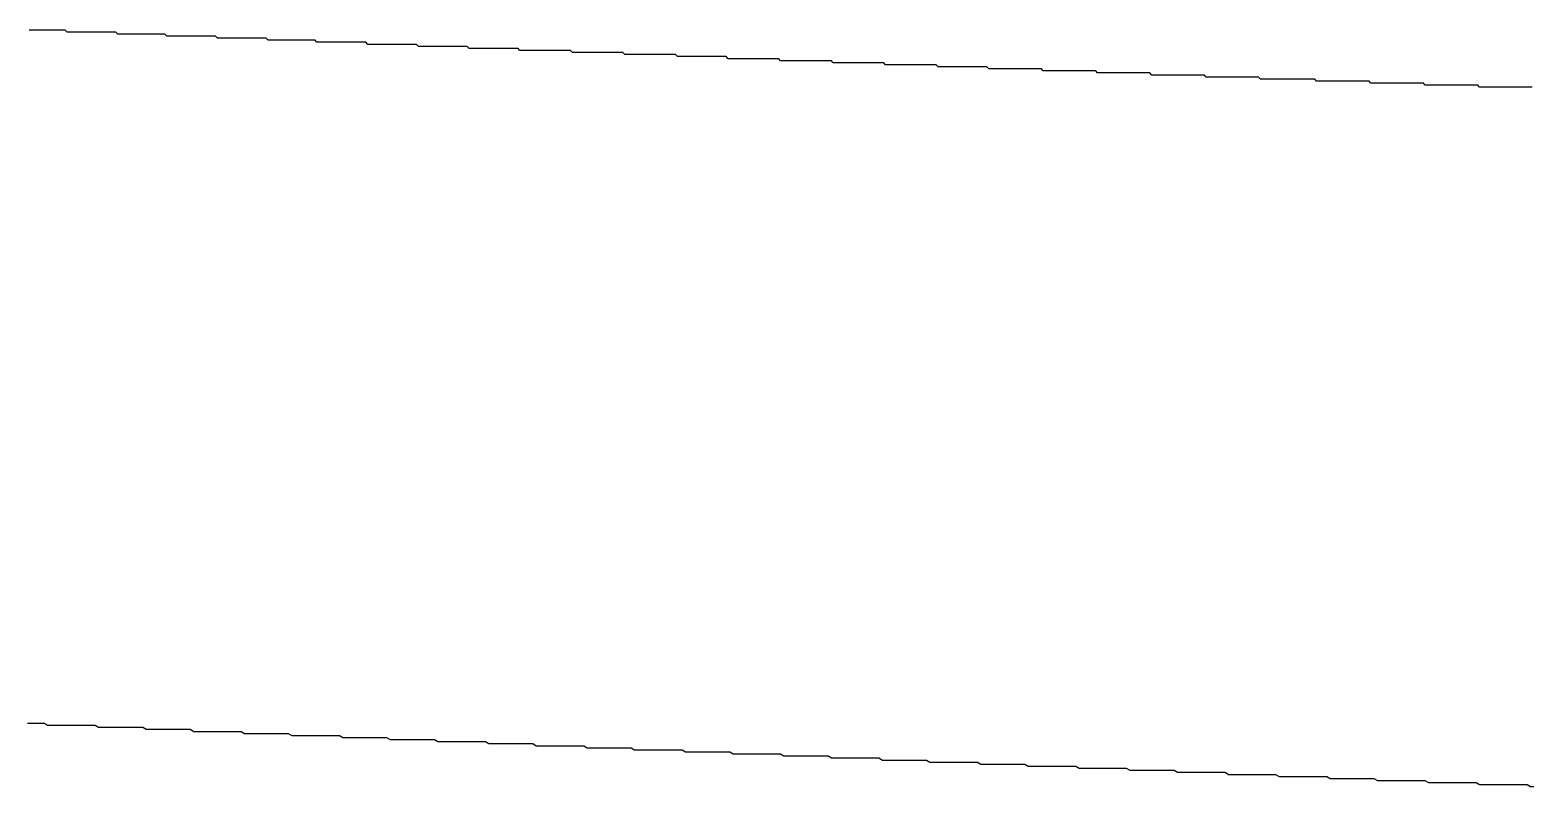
# Model space of a CAD drawing. Header units: millimetres. Extents: x 41 to 1041, y 1148 to 1248.
# Drawn here: x 284.97 to 292.32, y 1156.46 to 1160.16 of the extents above; entities that cross this region are included whole.
import ezdxf

# ---------------------------------------------------------------- set-up
doc = ezdxf.new("R2010")
doc.units = ezdxf.units.MM

msp = doc.modelspace()

# ---------------------------------------------------------------- linework, layer by layer
at = {"color": 3}
for points in [[(292.317, 1159.8754, 0), (292.308, 1159.8754, 0), (292.299, 1159.8754, 0), (292.29, 1159.8754, 0), (292.281, 1159.8754, 0), (292.272, 1159.8754, 0), (292.263, 1159.8754, 0), (292.255, 1159.8754, 0), (292.246, 1159.8754, 0), (292.237, 1159.8754, 0), (292.228, 1159.8754, 0), (292.219, 1159.8754, 0), (292.21, 1159.8754, 0), (292.201, 1159.8754, 0), (292.193, 1159.8754, 0), (292.184, 1159.8754, 0), (292.175, 1159.8754, 0), (292.166, 1159.8754, 0), (292.157, 1159.8754, 0), (292.148, 1159.8754, 0), (292.139, 1159.8754, 0), (292.131, 1159.8754, 0), (292.122, 1159.8754, 0), (292.113, 1159.8754, 0), (292.104, 1159.8754, 0), (292.095, 1159.8754, 0), (292.086, 1159.8754, 0), (292.078, 1159.8754, 0), (292.069, 1159.8754, 0), (292.06, 1159.8754, 0), (292.051, 1159.8854, 0), (292.042, 1159.8854, 0), (292.033, 1159.8854, 0), (292.024, 1159.8854, 0), (292.016, 1159.8854, 0), (292.007, 1159.8854, 0), (291.998, 1159.8854, 0), (291.989, 1159.8854, 0), (291.98, 1159.8854, 0), (291.971, 1159.8854, 0), (291.962, 1159.8854, 0), (291.954, 1159.8854, 0), (291.945, 1159.8854, 0), (291.936, 1159.8854, 0), (291.927, 1159.8854, 0), (291.918, 1159.8854, 0), (291.909, 1159.8854, 0), (291.9, 1159.8854, 0), (291.892, 1159.8854, 0), (291.883, 1159.8854, 0), (291.874, 1159.8854, 0), (291.865, 1159.8854, 0), (291.856, 1159.8854, 0), (291.847, 1159.8854, 0), (291.838, 1159.8854, 0), (291.83, 1159.8854, 0), (291.821, 1159.8854, 0), (291.812, 1159.8854, 0), (291.803, 1159.8854, 0), (291.794, 1159.8854, 0), (291.785, 1159.8954, 0), (291.776, 1159.8954, 0), (291.768, 1159.8954, 0), (291.759, 1159.8954, 0), (291.75, 1159.8954, 0), (291.741, 1159.8954, 0), (291.732, 1159.8954, 0), (291.723, 1159.8954, 0), (291.714, 1159.8954, 0), (291.706, 1159.8954, 0), (291.697, 1159.8954, 0), (291.688, 1159.8954, 0), (291.679, 1159.8954, 0), (291.67, 1159.8954, 0), (291.661, 1159.8954, 0), (291.652, 1159.8954, 0), (291.644, 1159.8954, 0), (291.635, 1159.8954, 0), (291.626, 1159.8954, 0), (291.617, 1159.8954, 0), (291.608, 1159.8954, 0), (291.599, 1159.8954, 0), (291.59, 1159.8954, 0), (291.582, 1159.8954, 0), (291.573, 1159.8954, 0), (291.564, 1159.8954, 0), (291.555, 1159.8954, 0), (291.546, 1159.8954, 0), (291.537, 1159.8954, 0), (291.528, 1159.8954, 0), (291.52, 1159.9054, 0), (291.511, 1159.9054, 0), (291.502, 1159.9054, 0), (291.493, 1159.9054, 0), (291.484, 1159.9054, 0), (291.475, 1159.9054, 0), (291.467, 1159.9054, 0), (291.458, 1159.9054, 0), (291.449, 1159.9054, 0), (291.44, 1159.9054, 0), (291.431, 1159.9054, 0), (291.422, 1159.9054, 0), (291.413, 1159.9054, 0), (291.405, 1159.9054, 0), (291.396, 1159.9054, 0), (291.387, 1159.9054, 0), (291.378, 1159.9054, 0), (291.369, 1159.9054, 0), (291.36, 1159.9054, 0), (291.351, 1159.9054, 0), (291.343, 1159.9054, 0), (291.334, 1159.9054, 0), (291.325, 1159.9054, 0), (291.316, 1159.9054, 0), (291.307, 1159.9054, 0), (291.298, 1159.9054, 0), (291.289, 1159.9054, 0), (291.281, 1159.9054, 0), (291.272, 1159.9054, 0), (291.263, 1159.9054, 0), (291.254, 1159.9154, 0), (291.245, 1159.9154, 0), (291.236, 1159.9154, 0), (291.227, 1159.9154, 0), (291.219, 1159.9154, 0), (291.21, 1159.9154, 0), (291.201, 1159.9154, 0), (291.192, 1159.9154, 0), (291.183, 1159.9154, 0), (291.174, 1159.9154, 0), (291.165, 1159.9154, 0), (291.157, 1159.9154, 0), (291.148, 1159.9154, 0), (291.139, 1159.9154, 0), (291.13, 1159.9154, 0), (291.121, 1159.9154, 0), (291.112, 1159.9154, 0), (291.103, 1159.9154, 0), (291.095, 1159.9154, 0), (291.086, 1159.9154, 0), (291.077, 1159.9154, 0), (291.068, 1159.9154, 0), (291.059, 1159.9154, 0), (291.05, 1159.9154, 0), (291.041, 1159.9154, 0), (291.033, 1159.9154, 0), (291.024, 1159.9154, 0), (291.015, 1159.9154, 0), (291.006, 1159.9154, 0), (290.997, 1159.9154, 0), (290.988, 1159.9154, 0), (290.979, 1159.9254, 0), (290.971, 1159.9254, 0), (290.962, 1159.9254, 0), (290.953, 1159.9254, 0), (290.944, 1159.9254, 0), (290.935, 1159.9254, 0), (290.926, 1159.9254, 0), (290.917, 1159.9254, 0), (290.909, 1159.9254, 0), (290.9, 1159.9254, 0), (290.891, 1159.9254, 0), (290.882, 1159.9254, 0), (290.873, 1159.9254, 0), (290.864, 1159.9254, 0), (290.855, 1159.9254, 0), (290.847, 1159.9254, 0), (290.838, 1159.9254, 0), (290.829, 1159.9254, 0), (290.82, 1159.9254, 0), (290.811, 1159.9254, 0), (290.802, 1159.9254, 0), (290.794, 1159.9254, 0), (290.785, 1159.9254, 0), (290.776, 1159.9254, 0), (290.767, 1159.9254, 0), (290.758, 1159.9254, 0), (290.749, 1159.9254, 0), (290.74, 1159.9254, 0), (290.732, 1159.9254, 0), (290.723, 1159.9254, 0), (290.714, 1159.9354, 0), (290.705, 1159.9354, 0), (290.696, 1159.9354, 0), (290.687, 1159.9354, 0), (290.678, 1159.9354, 0), (290.67, 1159.9354, 0), (290.661, 1159.9354, 0), (290.652, 1159.9354, 0), (290.643, 1159.9354, 0), (290.634, 1159.9354, 0), (290.625, 1159.9354, 0), (290.616, 1159.9354, 0), (290.608, 1159.9354, 0), (290.599, 1159.9354, 0), (290.59, 1159.9354, 0), (290.581, 1159.9354, 0), (290.572, 1159.9354, 0), (290.563, 1159.9354, 0), (290.554, 1159.9354, 0), (290.546, 1159.9354, 0), (290.537, 1159.9354, 0), (290.528, 1159.9354, 0), (290.519, 1159.9354, 0), (290.51, 1159.9354, 0), (290.501, 1159.9354, 0), (290.492, 1159.9354, 0), (290.484, 1159.9354, 0), (290.475, 1159.9354, 0), (290.466, 1159.9354, 0), (290.457, 1159.9354, 0), (290.448, 1159.9454, 0), (290.439, 1159.9454, 0), (290.43, 1159.9454, 0), (290.422, 1159.9454, 0), (290.413, 1159.9454, 0), (290.404, 1159.9454, 0), (290.395, 1159.9454, 0), (290.386, 1159.9454, 0), (290.377, 1159.9454, 0), (290.368, 1159.9454, 0), (290.36, 1159.9454, 0), (290.351, 1159.9454, 0), (290.342, 1159.9454, 0), (290.333, 1159.9454, 0), (290.324, 1159.9454, 0), (290.315, 1159.9454, 0), (290.306, 1159.9454, 0), (290.298, 1159.9454, 0), (290.289, 1159.9454, 0), (290.28, 1159.9454, 0), (290.271, 1159.9454, 0), (290.262, 1159.9454, 0), (290.253, 1159.9454, 0), (290.244, 1159.9454, 0), (290.236, 1159.9454, 0), (290.227, 1159.9454, 0), (290.218, 1159.9454, 0), (290.209, 1159.9454, 0), (290.2, 1159.9454, 0), (290.191, 1159.9454, 0), (290.183, 1159.9554, 0), (290.174, 1159.9554, 0), (290.165, 1159.9554, 0), (290.156, 1159.9554, 0), (290.147, 1159.9554, 0), (290.138, 1159.9554, 0), (290.129, 1159.9554, 0), (290.121, 1159.9554, 0), (290.112, 1159.9554, 0), (290.103, 1159.9554, 0), (290.094, 1159.9554, 0), (290.085, 1159.9554, 0), (290.076, 1159.9554, 0), (290.067, 1159.9554, 0), (290.059, 1159.9554, 0), (290.05, 1159.9554, 0), (290.041, 1159.9554, 0), (290.032, 1159.9554, 0), (290.023, 1159.9554, 0), (290.014, 1159.9554, 0), (290.005, 1159.9554, 0), (289.997, 1159.9554, 0), (289.988, 1159.9554, 0), (289.979, 1159.9554, 0), (289.97, 1159.9554, 0), (289.961, 1159.9554, 0), (289.952, 1159.9554, 0), (289.943, 1159.9554, 0), (289.935, 1159.9554, 0), (289.926, 1159.9554, 0), (289.917, 1159.9654, 0), (289.908, 1159.9654, 0), (289.899, 1159.9654, 0), (289.89, 1159.9654, 0), (289.881, 1159.9654, 0), (289.873, 1159.9654, 0), (289.864, 1159.9654, 0), (289.855, 1159.9654, 0), (289.846, 1159.9654, 0), (289.837, 1159.9654, 0), (289.828, 1159.9654, 0), (289.819, 1159.9654, 0), (289.811, 1159.9654, 0), (289.802, 1159.9654, 0), (289.793, 1159.9654, 0), (289.784, 1159.9654, 0), (289.775, 1159.9654, 0), (289.766, 1159.9654, 0), (289.757, 1159.9654, 0), (289.749, 1159.9654, 0), (289.74, 1159.9654, 0), (289.731, 1159.9654, 0), (289.722, 1159.9654, 0), (289.713, 1159.9654, 0), (289.704, 1159.9654, 0), (289.695, 1159.9654, 0), (289.687, 1159.9654, 0), (289.678, 1159.9654, 0), (289.669, 1159.9654, 0), (289.66, 1159.9654, 0), (289.651, 1159.9754, 0), (289.642, 1159.9754, 0), (289.633, 1159.9754, 0), (289.625, 1159.9754, 0), (289.616, 1159.9754, 0), (289.607, 1159.9754, 0), (289.598, 1159.9754, 0), (289.589, 1159.9754, 0), (289.58, 1159.9754, 0), (289.572, 1159.9754, 0), (289.563, 1159.9754, 0), (289.554, 1159.9754, 0), (289.545, 1159.9754, 0), (289.536, 1159.9754, 0), (289.527, 1159.9754, 0), (289.518, 1159.9754, 0), (289.51, 1159.9754, 0), (289.501, 1159.9754, 0), (289.492, 1159.9754, 0), (289.483, 1159.9754, 0), (289.474, 1159.9754, 0), (289.465, 1159.9754, 0), (289.456, 1159.9754, 0), (289.448, 1159.9754, 0), (289.439, 1159.9754, 0), (289.43, 1159.9754, 0), (289.421, 1159.9754, 0), (289.412, 1159.9754, 0), (289.403, 1159.9854, 0), (289.394, 1159.9854, 0), (289.386, 1159.9854, 0), (289.377, 1159.9854, 0), (289.368, 1159.9854, 0), (289.359, 1159.9854, 0), (289.35, 1159.9854, 0), (289.341, 1159.9854, 0), (289.332, 1159.9854, 0), (289.324, 1159.9854, 0), (289.315, 1159.9854, 0), (289.306, 1159.9854, 0), (289.297, 1159.9854, 0), (289.288, 1159.9854, 0), (289.279, 1159.9854, 0), (289.27, 1159.9854, 0), (289.262, 1159.9854, 0), (289.253, 1159.9854, 0), (289.244, 1159.9854, 0), (289.235, 1159.9854, 0), (289.226, 1159.9854, 0), (289.217, 1159.9854, 0), (289.208, 1159.9854, 0), (289.2, 1159.9854, 0), (289.191, 1159.9854, 0), (289.182, 1159.9854, 0), (289.173, 1159.9854, 0), (289.164, 1159.9854, 0), (289.155, 1159.9854, 0), (289.146, 1159.9954, 0), (289.138, 1159.9954, 0), (289.129, 1159.9954, 0), (289.12, 1159.9954, 0), (289.111, 1159.9954, 0), (289.102, 1159.9954, 0), (289.093, 1159.9954, 0), (289.085, 1159.9954, 0), (289.076, 1159.9954, 0), (289.067, 1159.9954, 0), (289.058, 1159.9954, 0), (289.049, 1159.9954, 0), (289.04, 1159.9954, 0), (289.031, 1159.9954, 0), (289.023, 1159.9954, 0), (289.014, 1159.9954, 0), (289.005, 1159.9954, 0), (288.996, 1159.9954, 0), (288.987, 1159.9954, 0), (288.978, 1159.9954, 0), (288.969, 1159.9954, 0), (288.961, 1159.9954, 0), (288.952, 1159.9954, 0), (288.943, 1159.9954, 0), (288.934, 1159.9954, 0), (288.925, 1159.9954, 0), (288.916, 1159.9954, 0), (288.907, 1159.9954, 0), (288.899, 1159.9954, 0), (288.89, 1160.0054, 0), (288.881, 1160.0054, 0), (288.872, 1160.0054, 0), (288.863, 1160.0054, 0), (288.854, 1160.0054, 0), (288.845, 1160.0054, 0), (288.837, 1160.0054, 0), (288.828, 1160.0054, 0), (288.819, 1160.0054, 0), (288.81, 1160.0054, 0), (288.801, 1160.0054, 0), (288.792, 1160.0054, 0), (288.783, 1160.0054, 0), (288.775, 1160.0054, 0), (288.766, 1160.0054, 0), (288.757, 1160.0054, 0), (288.748, 1160.0054, 0), (288.739, 1160.0054, 0), (288.73, 1160.0054, 0), (288.721, 1160.0054, 0), (288.713, 1160.0054, 0), (288.704, 1160.0054, 0), (288.695, 1160.0054, 0), (288.686, 1160.0054, 0), (288.677, 1160.0054, 0), (288.668, 1160.0054, 0), (288.659, 1160.0054, 0), (288.651, 1160.0054, 0), (288.642, 1160.0054, 0), (288.633, 1160.0154, 0), (288.624, 1160.0154, 0), (288.615, 1160.0154, 0), (288.606, 1160.0154, 0), (288.598, 1160.0154, 0), (288.589, 1160.0154, 0), (288.58, 1160.0154, 0), (288.571, 1160.0154, 0), (288.562, 1160.0154, 0), (288.553, 1160.0154, 0), (288.544, 1160.0154, 0), (288.536, 1160.0154, 0), (288.527, 1160.0154, 0), (288.518, 1160.0154, 0), (288.509, 1160.0154, 0), (288.5, 1160.0154, 0), (288.491, 1160.0154, 0), (288.482, 1160.0154, 0), (288.474, 1160.0154, 0), (288.465, 1160.0154, 0), (288.456, 1160.0154, 0), (288.447, 1160.0154, 0), (288.438, 1160.0154, 0), (288.429, 1160.0154, 0), (288.42, 1160.0154, 0), (288.412, 1160.0154, 0), (288.403, 1160.0154, 0), (288.394, 1160.0154, 0), (288.385, 1160.0154, 0), (288.376, 1160.0254, 0), (288.367, 1160.0254, 0), (288.358, 1160.0254, 0), (288.35, 1160.0254, 0), (288.341, 1160.0254, 0), (288.332, 1160.0254, 0), (288.323, 1160.0254, 0), (288.314, 1160.0254, 0), (288.305, 1160.0254, 0), (288.296, 1160.0254, 0), (288.288, 1160.0254, 0), (288.279, 1160.0254, 0), (288.27, 1160.0254, 0), (288.261, 1160.0254, 0), (288.252, 1160.0254, 0), (288.243, 1160.0254, 0), (288.234, 1160.0254, 0), (288.226, 1160.0254, 0), (288.217, 1160.0254, 0), (288.208, 1160.0254, 0), (288.199, 1160.0254, 0), (288.19, 1160.0254, 0), (288.181, 1160.0254, 0), (288.172, 1160.0254, 0), (288.164, 1160.0254, 0), (288.155, 1160.0254, 0), (288.146, 1160.0254, 0), (288.137, 1160.0254, 0), (288.128, 1160.0354, 0), (288.119, 1160.0354, 0), (288.111, 1160.0354, 0), (288.102, 1160.0354, 0), (288.093, 1160.0354, 0), (288.084, 1160.0354, 0), (288.075, 1160.0354, 0), (288.066, 1160.0354, 0), (288.057, 1160.0354, 0), (288.049, 1160.0354, 0), (288.04, 1160.0354, 0), (288.031, 1160.0354, 0), (288.022, 1160.0354, 0), (288.013, 1160.0354, 0), (288.004, 1160.0354, 0), (287.995, 1160.0354, 0), (287.987, 1160.0354, 0), (287.978, 1160.0354, 0), (287.969, 1160.0354, 0), (287.96, 1160.0354, 0), (287.951, 1160.0354, 0), (287.942, 1160.0354, 0), (287.933, 1160.0354, 0), (287.925, 1160.0354, 0), (287.916, 1160.0354, 0), (287.907, 1160.0354, 0), (287.898, 1160.0354, 0), (287.889, 1160.0354, 0), (287.88, 1160.0354, 0), (287.871, 1160.0454, 0), (287.863, 1160.0454, 0), (287.854, 1160.0454, 0), (287.845, 1160.0454, 0), (287.836, 1160.0454, 0), (287.827, 1160.0454, 0), (287.818, 1160.0454, 0), (287.809, 1160.0454, 0), (287.801, 1160.0454, 0), (287.792, 1160.0454, 0), (287.783, 1160.0454, 0), (287.774, 1160.0454, 0), (287.765, 1160.0454, 0), (287.756, 1160.0454, 0), (287.747, 1160.0454, 0), (287.739, 1160.0454, 0), (287.73, 1160.0454, 0), (287.721, 1160.0454, 0), (287.712, 1160.0454, 0), (287.703, 1160.0454, 0), (287.694, 1160.0454, 0), (287.685, 1160.0454, 0), (287.677, 1160.0454, 0), (287.668, 1160.0454, 0), (287.659, 1160.0454, 0), (287.65, 1160.0454, 0), (287.641, 1160.0454, 0), (287.632, 1160.0454, 0), (287.624, 1160.0454, 0), (287.615, 1160.0554, 0), (287.606, 1160.0554, 0), (287.597, 1160.0554, 0), (287.588, 1160.0554, 0), (287.579, 1160.0554, 0), (287.57, 1160.0554, 0), (287.562, 1160.0554, 0), (287.553, 1160.0554, 0), (287.544, 1160.0554, 0), (287.535, 1160.0554, 0), (287.526, 1160.0554, 0), (287.517, 1160.0554, 0), (287.508, 1160.0554, 0), (287.5, 1160.0554, 0), (287.491, 1160.0554, 0), (287.482, 1160.0554, 0), (287.473, 1160.0554, 0), (287.464, 1160.0554, 0), (287.455, 1160.0554, 0), (287.446, 1160.0554, 0), (287.438, 1160.0554, 0), (287.429, 1160.0554, 0), (287.42, 1160.0554, 0), (287.411, 1160.0554, 0), (287.402, 1160.0554, 0), (287.393, 1160.0554, 0), (287.384, 1160.0554, 0), (287.376, 1160.0554, 0), (287.367, 1160.0554, 0), (287.358, 1160.0654, 0), (287.349, 1160.0654, 0), (287.34, 1160.0654, 0), (287.331, 1160.0654, 0), (287.322, 1160.0654, 0), (287.314, 1160.0654, 0), (287.305, 1160.0654, 0), (287.296, 1160.0654, 0), (287.287, 1160.0654, 0), (287.278, 1160.0654, 0), (287.269, 1160.0654, 0), (287.26, 1160.0654, 0), (287.252, 1160.0654, 0), (287.243, 1160.0654, 0), (287.234, 1160.0654, 0), (287.225, 1160.0654, 0), (287.216, 1160.0654, 0), (287.207, 1160.0654, 0), (287.198, 1160.0654, 0), (287.19, 1160.0654, 0), (287.181, 1160.0654, 0), (287.172, 1160.0654, 0), (287.163, 1160.0654, 0), (287.154, 1160.0654, 0), (287.145, 1160.0654, 0), (287.137, 1160.0654, 0), (287.128, 1160.0654, 0), (287.119, 1160.0654, 0), (287.11, 1160.0754, 0), (287.101, 1160.0754, 0), (287.092, 1160.0754, 0), (287.083, 1160.0754, 0), (287.075, 1160.0754, 0), (287.066, 1160.0754, 0), (287.057, 1160.0754, 0), (287.048, 1160.0754, 0), (287.039, 1160.0754, 0), (287.03, 1160.0754, 0), (287.021, 1160.0754, 0), (287.013, 1160.0754, 0), (287.004, 1160.0754, 0), (286.995, 1160.0754, 0), (286.986, 1160.0754, 0), (286.977, 1160.0754, 0), (286.968, 1160.0754, 0), (286.959, 1160.0754, 0), (286.951, 1160.0754, 0), (286.942, 1160.0754, 0), (286.933, 1160.0754, 0), (286.924, 1160.0754, 0), (286.915, 1160.0754, 0), (286.906, 1160.0754, 0), (286.897, 1160.0754, 0), (286.889, 1160.0754, 0), (286.88, 1160.0754, 0), (286.871, 1160.0754, 0), (286.862, 1160.0854, 0), (286.853, 1160.0854, 0), (286.844, 1160.0854, 0), (286.835, 1160.0854, 0), (286.827, 1160.0854, 0), (286.818, 1160.0854, 0), (286.809, 1160.0854, 0), (286.8, 1160.0854, 0), (286.791, 1160.0854, 0), (286.782, 1160.0854, 0), (286.773, 1160.0854, 0), (286.765, 1160.0854, 0), (286.756, 1160.0854, 0), (286.747, 1160.0854, 0), (286.738, 1160.0854, 0), (286.729, 1160.0854, 0), (286.72, 1160.0854, 0), (286.712, 1160.0854, 0), (286.703, 1160.0854, 0), (286.694, 1160.0854, 0), (286.685, 1160.0854, 0), (286.676, 1160.0854, 0), (286.667, 1160.0854, 0), (286.658, 1160.0854, 0), (286.65, 1160.0854, 0), (286.641, 1160.0854, 0), (286.632, 1160.0854, 0), (286.623, 1160.0854, 0), (286.614, 1160.0954, 0), (286.605, 1160.0954, 0), (286.596, 1160.0954, 0), (286.588, 1160.0954, 0), (286.579, 1160.0954, 0), (286.57, 1160.0954, 0), (286.561, 1160.0954, 0), (286.552, 1160.0954, 0), (286.543, 1160.0954, 0), (286.534, 1160.0954, 0), (286.526, 1160.0954, 0), (286.517, 1160.0954, 0), (286.508, 1160.0954, 0), (286.499, 1160.0954, 0), (286.49, 1160.0954, 0), (286.481, 1160.0954, 0), (286.472, 1160.0954, 0), (286.464, 1160.0954, 0), (286.455, 1160.0954, 0), (286.446, 1160.0954, 0), (286.437, 1160.0954, 0), (286.428, 1160.0954, 0), (286.419, 1160.0954, 0), (286.41, 1160.0954, 0), (286.402, 1160.0954, 0), (286.393, 1160.0954, 0), (286.384, 1160.0954, 0), (286.375, 1160.0954, 0), (286.366, 1160.1054, 0), (286.357, 1160.1054, 0), (286.349, 1160.1054, 0), (286.34, 1160.1054, 0), (286.331, 1160.1054, 0), (286.322, 1160.1054, 0), (286.313, 1160.1054, 0), (286.304, 1160.1054, 0), (286.295, 1160.1054, 0), (286.287, 1160.1054, 0), (286.278, 1160.1054, 0), (286.269, 1160.1054, 0), (286.26, 1160.1054, 0), (286.251, 1160.1054, 0), (286.242, 1160.1054, 0), (286.233, 1160.1054, 0), (286.225, 1160.1054, 0), (286.216, 1160.1054, 0), (286.207, 1160.1054, 0), (286.198, 1160.1054, 0), (286.189, 1160.1054, 0), (286.18, 1160.1054, 0), (286.171, 1160.1054, 0), (286.163, 1160.1054, 0), (286.154, 1160.1054, 0), (286.145, 1160.1054, 0), (286.136, 1160.1054, 0), (286.127, 1160.1154, 0), (286.118, 1160.1154, 0), (286.109, 1160.1154, 0), (286.101, 1160.1154, 0), (286.092, 1160.1154, 0), (286.083, 1160.1154, 0), (286.074, 1160.1154, 0), (286.065, 1160.1154, 0), (286.056, 1160.1154, 0), (286.047, 1160.1154, 0), (286.039, 1160.1154, 0), (286.03, 1160.1154, 0), (286.021, 1160.1154, 0), (286.012, 1160.1154, 0), (286.003, 1160.1154, 0), (285.994, 1160.1154, 0), (285.985, 1160.1154, 0), (285.977, 1160.1154, 0), (285.968, 1160.1154, 0), (285.959, 1160.1154, 0), (285.95, 1160.1154, 0), (285.941, 1160.1154, 0), (285.932, 1160.1154, 0), (285.924, 1160.1154, 0), (285.915, 1160.1154, 0), (285.906, 1160.1154, 0), (285.897, 1160.1154, 0), (285.888, 1160.1154, 0), (285.879, 1160.1254, 0), (285.87, 1160.1254, 0), (285.862, 1160.1254, 0), (285.853, 1160.1254, 0), (285.844, 1160.1254, 0), (285.835, 1160.1254, 0), (285.826, 1160.1254, 0), (285.817, 1160.1254, 0), (285.808, 1160.1254, 0), (285.8, 1160.1254, 0), (285.791, 1160.1254, 0), (285.782, 1160.1254, 0), (285.773, 1160.1254, 0), (285.764, 1160.1254, 0), (285.755, 1160.1254, 0), (285.746, 1160.1254, 0), (285.738, 1160.1254, 0), (285.729, 1160.1254, 0), (285.72, 1160.1254, 0), (285.711, 1160.1254, 0), (285.702, 1160.1254, 0), (285.693, 1160.1254, 0), (285.684, 1160.1254, 0), (285.676, 1160.1254, 0), (285.667, 1160.1254, 0), (285.658, 1160.1254, 0), (285.649, 1160.1254, 0), (285.64, 1160.1254, 0), (285.631, 1160.1354, 0), (285.622, 1160.1354, 0), (285.614, 1160.1354, 0), (285.605, 1160.1354, 0), (285.596, 1160.1354, 0), (285.587, 1160.1354, 0), (285.578, 1160.1354, 0), (285.569, 1160.1354, 0), (285.56, 1160.1354, 0), (285.552, 1160.1354, 0), (285.543, 1160.1354, 0), (285.534, 1160.1354, 0), (285.525, 1160.1354, 0), (285.516, 1160.1354, 0), (285.507, 1160.1354, 0), (285.499, 1160.1354, 0), (285.49, 1160.1354, 0), (285.481, 1160.1354, 0), (285.472, 1160.1354, 0), (285.463, 1160.1354, 0), (285.454, 1160.1354, 0), (285.445, 1160.1354, 0), (285.437, 1160.1354, 0), (285.428, 1160.1354, 0), (285.419, 1160.1354, 0), (285.41, 1160.1354, 0), (285.401, 1160.1354, 0), (285.392, 1160.1454, 0), (285.383, 1160.1454, 0), (285.375, 1160.1454, 0), (285.366, 1160.1454, 0), (285.357, 1160.1454, 0), (285.348, 1160.1454, 0), (285.339, 1160.1454, 0), (285.33, 1160.1454, 0), (285.321, 1160.1454, 0), (285.313, 1160.1454, 0), (285.304, 1160.1454, 0), (285.295, 1160.1454, 0), (285.286, 1160.1454, 0), (285.277, 1160.1454, 0), (285.268, 1160.1454, 0), (285.259, 1160.1454, 0), (285.251, 1160.1454, 0), (285.242, 1160.1454, 0), (285.233, 1160.1454, 0), (285.224, 1160.1454, 0), (285.215, 1160.1454, 0), (285.206, 1160.1454, 0), (285.197, 1160.1454, 0), (285.189, 1160.1454, 0), (285.18, 1160.1454, 0), (285.171, 1160.1454, 0), (285.162, 1160.1454, 0), (285.153, 1160.1454, 0), (285.144, 1160.1554, 0), (285.136, 1160.1554, 0), (285.127, 1160.1554, 0), (285.118, 1160.1554, 0), (285.109, 1160.1554, 0), (285.1, 1160.1554, 0), (285.091, 1160.1554, 0), (285.082, 1160.1554, 0), (285.074, 1160.1554, 0), (285.065, 1160.1554, 0), (285.056, 1160.1554, 0), (285.047, 1160.1554, 0), (285.038, 1160.1554, 0), (285.029, 1160.1554, 0), (285.02, 1160.1554, 0), (285.012, 1160.1554, 0), (285.003, 1160.1554, 0), (284.994, 1160.1554, 0), (284.985, 1160.1554, 0), (284.976, 1160.1554, 0), (284.967, 1160.1554, 0)], [(292.325, 1156.4554, 0), (292.308, 1156.4554, 0), (292.292, 1156.4654, 0), (292.275, 1156.4654, 0), (292.259, 1156.4654, 0), (292.242, 1156.4654, 0), (292.225, 1156.4654, 0), (292.209, 1156.4654, 0), (292.192, 1156.4654, 0), (292.176, 1156.4654, 0), (292.159, 1156.4654, 0), (292.142, 1156.4654, 0), (292.126, 1156.4654, 0), (292.109, 1156.4654, 0), (292.093, 1156.4654, 0), (292.076, 1156.4654, 0), (292.059, 1156.4654, 0), (292.043, 1156.4754, 0), (292.026, 1156.4754, 0), (292.01, 1156.4754, 0), (291.993, 1156.4754, 0), (291.976, 1156.4754, 0), (291.96, 1156.4754, 0), (291.943, 1156.4754, 0), (291.927, 1156.4754, 0), (291.91, 1156.4754, 0), (291.894, 1156.4754, 0), (291.877, 1156.4754, 0), (291.86, 1156.4754, 0), (291.844, 1156.4754, 0), (291.827, 1156.4754, 0), (291.811, 1156.4754, 0), (291.794, 1156.4854, 0), (291.777, 1156.4854, 0), (291.761, 1156.4854, 0), (291.744, 1156.4854, 0), (291.728, 1156.4854, 0), (291.711, 1156.4854, 0), (291.694, 1156.4854, 0), (291.678, 1156.4854, 0), (291.661, 1156.4854, 0), (291.645, 1156.4854, 0), (291.628, 1156.4854, 0), (291.611, 1156.4854, 0), (291.595, 1156.4854, 0), (291.578, 1156.4854, 0), (291.562, 1156.4854, 0), (291.545, 1156.4954, 0), (291.529, 1156.4954, 0), (291.512, 1156.4954, 0), (291.495, 1156.4954, 0), (291.479, 1156.4954, 0), (291.462, 1156.4954, 0), (291.446, 1156.4954, 0), (291.429, 1156.4954, 0), (291.412, 1156.4954, 0), (291.396, 1156.4954, 0), (291.379, 1156.4954, 0), (291.363, 1156.4954, 0), (291.346, 1156.4954, 0), (291.329, 1156.4954, 0), (291.313, 1156.5054, 0), (291.296, 1156.5054, 0), (291.28, 1156.5054, 0), (291.263, 1156.5054, 0), (291.246, 1156.5054, 0), (291.23, 1156.5054, 0), (291.213, 1156.5054, 0), (291.197, 1156.5054, 0), (291.18, 1156.5054, 0), (291.164, 1156.5054, 0), (291.147, 1156.5054, 0), (291.13, 1156.5054, 0), (291.114, 1156.5054, 0), (291.097, 1156.5054, 0), (291.081, 1156.5054, 0), (291.064, 1156.5154, 0), (291.047, 1156.5154, 0), (291.031, 1156.5154, 0), (291.014, 1156.5154, 0), (290.998, 1156.5154, 0), (290.981, 1156.5154, 0), (290.964, 1156.5154, 0), (290.948, 1156.5154, 0), (290.931, 1156.5154, 0), (290.915, 1156.5154, 0), (290.898, 1156.5154, 0), (290.882, 1156.5154, 0), (290.865, 1156.5154, 0), (290.848, 1156.5154, 0), (290.832, 1156.5154, 0), (290.815, 1156.5254, 0), (290.799, 1156.5254, 0), (290.782, 1156.5254, 0), (290.765, 1156.5254, 0), (290.749, 1156.5254, 0), (290.732, 1156.5254, 0), (290.716, 1156.5254, 0), (290.699, 1156.5254, 0), (290.682, 1156.5254, 0), (290.666, 1156.5254, 0), (290.649, 1156.5254, 0), (290.633, 1156.5254, 0), (290.616, 1156.5254, 0), (290.599, 1156.5254, 0), (290.583, 1156.5254, 0), (290.566, 1156.5354, 0), (290.55, 1156.5354, 0), (290.533, 1156.5354, 0), (290.517, 1156.5354, 0), (290.5, 1156.5354, 0), (290.483, 1156.5354, 0), (290.467, 1156.5354, 0), (290.45, 1156.5354, 0), (290.434, 1156.5354, 0), (290.417, 1156.5354, 0), (290.4, 1156.5354, 0), (290.384, 1156.5354, 0), (290.367, 1156.5354, 0), (290.351, 1156.5354, 0), (290.334, 1156.5454, 0), (290.317, 1156.5454, 0), (290.301, 1156.5454, 0), (290.284, 1156.5454, 0), (290.268, 1156.5454, 0), (290.251, 1156.5454, 0), (290.234, 1156.5454, 0), (290.218, 1156.5454, 0), (290.201, 1156.5454, 0), (290.185, 1156.5454, 0), (290.168, 1156.5454, 0), (290.152, 1156.5454, 0), (290.135, 1156.5454, 0), (290.118, 1156.5454, 0), (290.102, 1156.5454, 0), (290.085, 1156.5554, 0), (290.069, 1156.5554, 0), (290.052, 1156.5554, 0), (290.035, 1156.5554, 0), (290.019, 1156.5554, 0), (290.002, 1156.5554, 0), (289.986, 1156.5554, 0), (289.969, 1156.5554, 0), (289.952, 1156.5554, 0), (289.936, 1156.5554, 0), (289.919, 1156.5554, 0), (289.903, 1156.5554, 0), (289.886, 1156.5554, 0), (289.869, 1156.5554, 0), (289.853, 1156.5554, 0), (289.836, 1156.5654, 0), (289.82, 1156.5654, 0), (289.803, 1156.5654, 0), (289.787, 1156.5654, 0), (289.77, 1156.5654, 0), (289.753, 1156.5654, 0), (289.737, 1156.5654, 0), (289.72, 1156.5654, 0), (289.704, 1156.5654, 0), (289.687, 1156.5654, 0), (289.67, 1156.5654, 0), (289.654, 1156.5654, 0), (289.637, 1156.5654, 0), (289.621, 1156.5654, 0), (289.604, 1156.5754, 0), (289.587, 1156.5754, 0), (289.571, 1156.5754, 0), (289.554, 1156.5754, 0), (289.538, 1156.5754, 0), (289.521, 1156.5754, 0), (289.505, 1156.5754, 0), (289.488, 1156.5754, 0), (289.471, 1156.5754, 0), (289.455, 1156.5754, 0), (289.438, 1156.5754, 0), (289.422, 1156.5754, 0), (289.405, 1156.5754, 0), (289.388, 1156.5754, 0), (289.372, 1156.5754, 0), (289.355, 1156.5854, 0), (289.339, 1156.5854, 0), (289.322, 1156.5854, 0), (289.305, 1156.5854, 0), (289.289, 1156.5854, 0), (289.272, 1156.5854, 0), (289.256, 1156.5854, 0), (289.239, 1156.5854, 0), (289.222, 1156.5854, 0), (289.206, 1156.5854, 0), (289.189, 1156.5854, 0), (289.173, 1156.5854, 0), (289.156, 1156.5854, 0), (289.14, 1156.5854, 0), (289.123, 1156.5954, 0), (289.106, 1156.5954, 0), (289.09, 1156.5954, 0), (289.073, 1156.5954, 0), (289.057, 1156.5954, 0), (289.04, 1156.5954, 0), (289.023, 1156.5954, 0), (289.007, 1156.5954, 0), (288.99, 1156.5954, 0), (288.974, 1156.5954, 0), (288.957, 1156.5954, 0), (288.94, 1156.5954, 0), (288.924, 1156.5954, 0), (288.907, 1156.5954, 0), (288.891, 1156.5954, 0), (288.874, 1156.6054, 0), (288.858, 1156.6054, 0), (288.841, 1156.6054, 0), (288.824, 1156.6054, 0), (288.808, 1156.6054, 0), (288.791, 1156.6054, 0), (288.775, 1156.6054, 0), (288.758, 1156.6054, 0), (288.741, 1156.6054, 0), (288.725, 1156.6054, 0), (288.708, 1156.6054, 0), (288.692, 1156.6054, 0), (288.675, 1156.6054, 0), (288.658, 1156.6054, 0), (288.642, 1156.6154, 0), (288.625, 1156.6154, 0), (288.609, 1156.6154, 0), (288.592, 1156.6154, 0), (288.575, 1156.6154, 0), (288.559, 1156.6154, 0), (288.542, 1156.6154, 0), (288.526, 1156.6154, 0), (288.509, 1156.6154, 0), (288.493, 1156.6154, 0), (288.476, 1156.6154, 0), (288.459, 1156.6154, 0), (288.443, 1156.6154, 0), (288.426, 1156.6154, 0), (288.41, 1156.6154, 0), (288.393, 1156.6254, 0), (288.376, 1156.6254, 0), (288.36, 1156.6254, 0), (288.343, 1156.6254, 0), (288.327, 1156.6254, 0), (288.31, 1156.6254, 0), (288.293, 1156.6254, 0), (288.277, 1156.6254, 0), (288.26, 1156.6254, 0), (288.244, 1156.6254, 0), (288.227, 1156.6254, 0), (288.211, 1156.6254, 0), (288.194, 1156.6254, 0), (288.177, 1156.6254, 0), (288.161, 1156.6354, 0), (288.144, 1156.6354, 0), (288.128, 1156.6354, 0), (288.111, 1156.6354, 0), (288.094, 1156.6354, 0), (288.078, 1156.6354, 0), (288.061, 1156.6354, 0), (288.045, 1156.6354, 0), (288.028, 1156.6354, 0), (288.011, 1156.6354, 0), (287.995, 1156.6354, 0), (287.978, 1156.6354, 0), (287.962, 1156.6354, 0), (287.945, 1156.6354, 0), (287.928, 1156.6354, 0), (287.912, 1156.6454, 0), (287.895, 1156.6454, 0), (287.879, 1156.6454, 0), (287.862, 1156.6454, 0), (287.846, 1156.6454, 0), (287.829, 1156.6454, 0), (287.812, 1156.6454, 0), (287.796, 1156.6454, 0), (287.779, 1156.6454, 0), (287.763, 1156.6454, 0), (287.746, 1156.6454, 0), (287.729, 1156.6454, 0), (287.713, 1156.6454, 0), (287.696, 1156.6454, 0), (287.68, 1156.6554, 0), (287.663, 1156.6554, 0), (287.646, 1156.6554, 0), (287.63, 1156.6554, 0), (287.613, 1156.6554, 0), (287.597, 1156.6554, 0), (287.58, 1156.6554, 0), (287.564, 1156.6554, 0), (287.547, 1156.6554, 0), (287.53, 1156.6554, 0), (287.514, 1156.6554, 0), (287.497, 1156.6554, 0), (287.481, 1156.6554, 0), (287.464, 1156.6554, 0), (287.447, 1156.6554, 0), (287.431, 1156.6654, 0), (287.414, 1156.6654, 0), (287.398, 1156.6654, 0), (287.381, 1156.6654, 0), (287.364, 1156.6654, 0), (287.348, 1156.6654, 0), (287.331, 1156.6654, 0), (287.315, 1156.6654, 0), (287.298, 1156.6654, 0), (287.281, 1156.6654, 0), (287.265, 1156.6654, 0), (287.248, 1156.6654, 0), (287.232, 1156.6654, 0), (287.215, 1156.6654, 0), (287.199, 1156.6754, 0), (287.182, 1156.6754, 0), (287.165, 1156.6754, 0), (287.149, 1156.6754, 0), (287.132, 1156.6754, 0), (287.116, 1156.6754, 0), (287.099, 1156.6754, 0), (287.082, 1156.6754, 0), (287.066, 1156.6754, 0), (287.049, 1156.6754, 0), (287.033, 1156.6754, 0), (287.016, 1156.6754, 0), (286.999, 1156.6754, 0), (286.983, 1156.6754, 0), (286.966, 1156.6754, 0), (286.95, 1156.6854, 0), (286.933, 1156.6854, 0), (286.916, 1156.6854, 0), (286.9, 1156.6854, 0), (286.883, 1156.6854, 0), (286.867, 1156.6854, 0), (286.85, 1156.6854, 0), (286.834, 1156.6854, 0), (286.817, 1156.6854, 0), (286.8, 1156.6854, 0), (286.784, 1156.6854, 0), (286.767, 1156.6854, 0), (286.751, 1156.6854, 0), (286.734, 1156.6854, 0), (286.717, 1156.6954, 0), (286.701, 1156.6954, 0), (286.684, 1156.6954, 0), (286.668, 1156.6954, 0), (286.651, 1156.6954, 0), (286.634, 1156.6954, 0), (286.618, 1156.6954, 0), (286.601, 1156.6954, 0), (286.585, 1156.6954, 0), (286.568, 1156.6954, 0), (286.552, 1156.6954, 0), (286.535, 1156.6954, 0), (286.518, 1156.6954, 0), (286.502, 1156.6954, 0), (286.485, 1156.7054, 0), (286.469, 1156.7054, 0), (286.452, 1156.7054, 0), (286.435, 1156.7054, 0), (286.419, 1156.7054, 0), (286.402, 1156.7054, 0), (286.386, 1156.7054, 0), (286.369, 1156.7054, 0), (286.352, 1156.7054, 0), (286.336, 1156.7054, 0), (286.319, 1156.7054, 0), (286.303, 1156.7054, 0), (286.286, 1156.7054, 0), (286.269, 1156.7054, 0), (286.253, 1156.7054, 0), (286.236, 1156.7154, 0), (286.22, 1156.7154, 0), (286.203, 1156.7154, 0), (286.187, 1156.7154, 0), (286.17, 1156.7154, 0), (286.153, 1156.7154, 0), (286.137, 1156.7154, 0), (286.12, 1156.7154, 0), (286.104, 1156.7154, 0), (286.087, 1156.7154, 0), (286.07, 1156.7154, 0), (286.054, 1156.7154, 0), (286.037, 1156.7154, 0), (286.021, 1156.7154, 0), (286.004, 1156.7254, 0), (285.987, 1156.7254, 0), (285.971, 1156.7254, 0), (285.954, 1156.7254, 0), (285.938, 1156.7254, 0), (285.921, 1156.7254, 0), (285.905, 1156.7254, 0), (285.888, 1156.7254, 0), (285.871, 1156.7254, 0), (285.855, 1156.7254, 0), (285.838, 1156.7254, 0), (285.822, 1156.7254, 0), (285.805, 1156.7254, 0), (285.788, 1156.7254, 0), (285.772, 1156.7254, 0), (285.755, 1156.7354, 0), (285.739, 1156.7354, 0), (285.722, 1156.7354, 0), (285.705, 1156.7354, 0), (285.689, 1156.7354, 0), (285.672, 1156.7354, 0), (285.656, 1156.7354, 0), (285.639, 1156.7354, 0), (285.622, 1156.7354, 0), (285.606, 1156.7354, 0), (285.589, 1156.7354, 0), (285.573, 1156.7354, 0), (285.556, 1156.7354, 0), (285.54, 1156.7354, 0), (285.523, 1156.7454, 0), (285.506, 1156.7454, 0), (285.49, 1156.7454, 0), (285.473, 1156.7454, 0), (285.457, 1156.7454, 0), (285.44, 1156.7454, 0), (285.423, 1156.7454, 0), (285.407, 1156.7454, 0), (285.39, 1156.7454, 0), (285.374, 1156.7454, 0), (285.357, 1156.7454, 0), (285.34, 1156.7454, 0), (285.324, 1156.7454, 0), (285.307, 1156.7454, 0), (285.291, 1156.7554, 0), (285.274, 1156.7554, 0), (285.258, 1156.7554, 0), (285.241, 1156.7554, 0), (285.224, 1156.7554, 0), (285.208, 1156.7554, 0), (285.191, 1156.7554, 0), (285.175, 1156.7554, 0), (285.158, 1156.7554, 0), (285.141, 1156.7554, 0), (285.125, 1156.7554, 0), (285.108, 1156.7554, 0), (285.092, 1156.7554, 0), (285.075, 1156.7554, 0), (285.058, 1156.7554, 0), (285.042, 1156.7654, 0), (285.025, 1156.7654, 0), (285.009, 1156.7654, 0), (284.992, 1156.7654, 0), (284.976, 1156.7654, 0), (284.959, 1156.7654, 0)]]:
    msp.add_polyline3d(points, dxfattribs=at)

doc.saveas('drawing.dxf')
